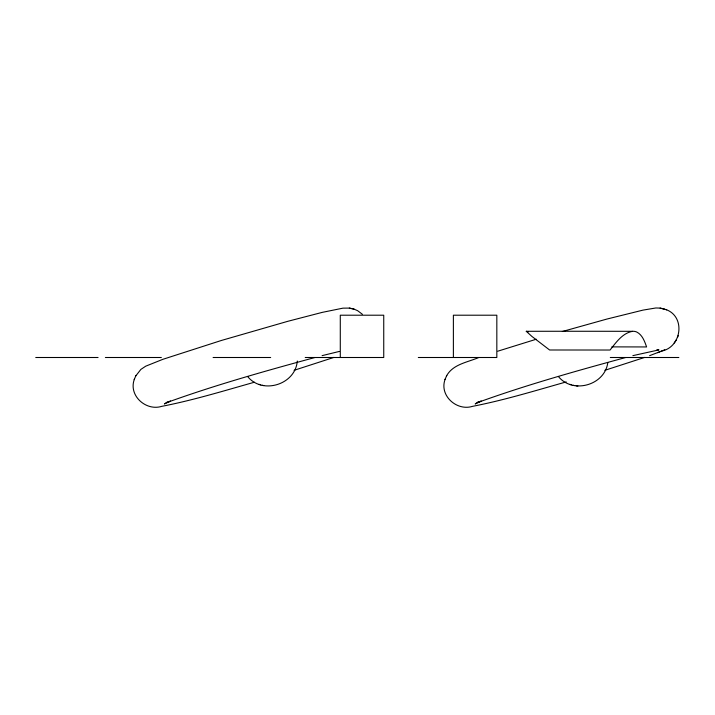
<?xml version="1.0" encoding="UTF-8"?>
<svg xmlns="http://www.w3.org/2000/svg" width="715" height="715" viewBox="0 0 715 715"><rect width="100%" height="100%" fill="white"/><g stroke="black" fill="none" stroke-linecap="round" stroke-linejoin="round"><path stroke-width="1.07" d="M297.279 361.021C295.581 384.491 262.566 394.886 247.721 376.635M134.438 379.057C128.083 395.359 145.887 411.366 161.724 406.352C193.086 400.284 223.679 390.882 254.397 382.23M445.204 379.057C438.849 395.359 456.662 411.366 472.499 406.352C504.218 400.203 535.16 390.676 566.226 381.926M607.786 362.711C604.756 385.269 572.885 394.26 558.495 376.635M661.554 351.092C681.502 347.329 685.828 317.022 666.344 309.702M677.498 337.498L678.195 335.675M135.761 375.938L140.864 369.414L145.708 366.187L162.904 359.305L221.337 340.483L287.761 321.321L322.295 312.366L342.932 308.156L349.322 308.094L353.764 309.014L357.643 310.703L362.371 314.269M446.535 375.938C452.845 364.23 467.404 362.371 478.55 357.598M134.223 379.576L135.975 375.429M444.989 379.576L446.75 375.429M674.2 342.994L676.426 339.741M167.096 402.125L164.432 403.939L170.474 401.07L166.658 402.617C215.26 385.01 265.122 371.058 314.984 357.491M478.755 401.517L475.207 403.939L481.249 401.07L477.432 402.617C526.034 385.01 575.897 371.058 625.75 357.491M649.595 355.686L660.767 351.387M657.657 352.674L664.798 349.742M333.941 357.402L294.053 370.325M644.716 357.402L604.819 370.325M497.747 351.208L536.277 339.232M562.348 331.519L606.829 319.078L643.017 310.113L655.825 307.977L660.097 308.094L666.675 309.845M322.108 355.641L339.384 351.431M632.873 355.641L658.971 349.885L656.835 349.823M611.817 346.891A144.68 0.876 0 0 1 617.68 346.891L646.601 346.945C644.635 341.377 642.374 334.87 636.743 332.028A88.508 27.295 -74.8 0 0 632.498 331.322C622.399 333.145 616.017 342.512 610.065 350.028L549.603 349.993L531.826 336.363L526.276 331.295L528.09 331.992M526.276 331.295L559.827 331.268A216.69 1.314 0 0 1 606.249 331.286L632.498 331.322M35.75 357.5L98.08 357.5M105.382 357.5L161.349 357.5M213.088 357.5L270.672 357.5M305.216 357.5L383.741 357.5L383.741 315.208L340.286 315.208L340.286 357.5M418.311 357.5L496.827 357.5L496.827 315.208L453.382 315.208L453.382 357.5M610.297 357.5L678.848 357.5M576.183 385.85L577.899 386.011M660.097 308.094L664.861 309.148M349.322 308.094L354.086 309.148M572.992 385.26L574.485 385.582M262.217 385.26L263.719 385.582M569.891 384.33L571.401 384.831M259.125 384.33L260.635 384.831"/></g></svg>
